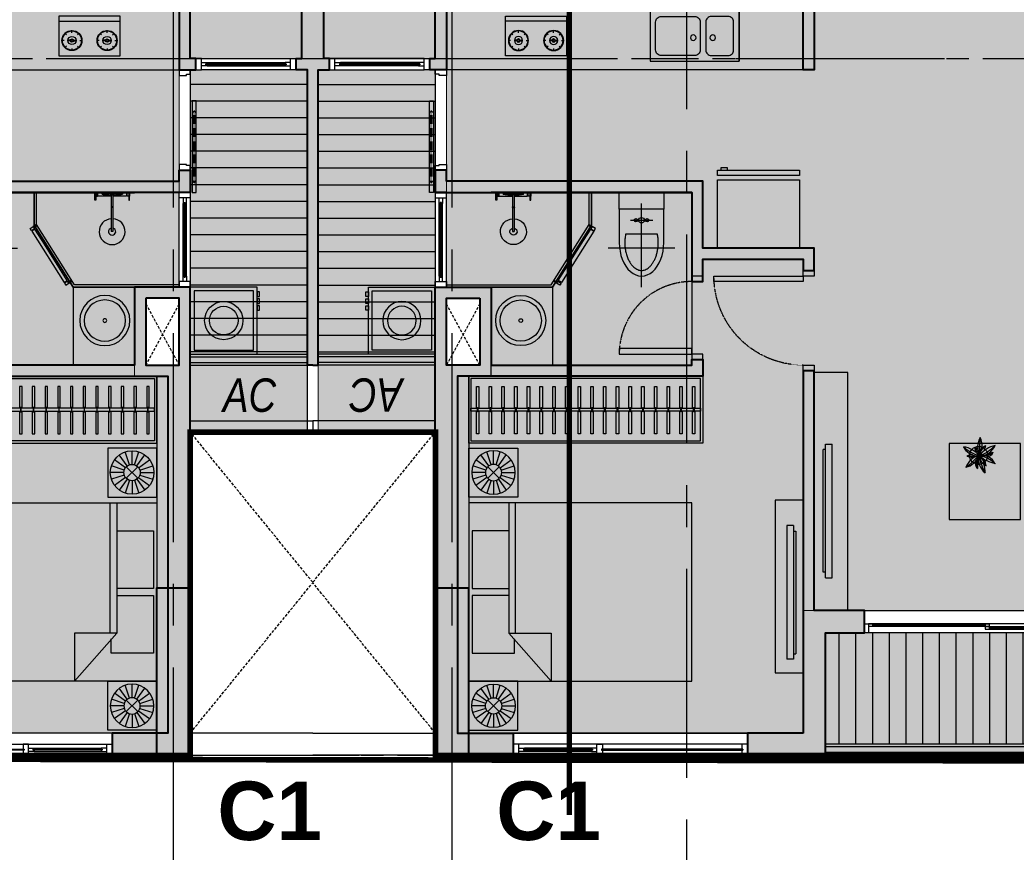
# Model space of a CAD drawing. Header units: millimetres. Extents: x -100356 to 314685, y 446 to 1273965.
# Drawn here: x 62813 to 71749, y 791300 to 798766 of the extents above; entities that cross this region are included whole.
import ezdxf
from ezdxf.enums import TextEntityAlignment as Align

# ---------------------------------------------------------------- set-up
doc = ezdxf.new("R2010")
doc.units = ezdxf.units.MM
for name, pattern in [('20180221 BF$0$Core - tb$0$HIDDEN', [0.375, 0.25, -0.125]), ('A1 - dp$0$DASHED2', [0.375, 0.25, -0.125]), ('A1 - dp$0$HIDDEN', [0.375, 0.25, -0.125]), ('CENTER', [2, 1.25, -0.25, 0.25, -0.25]), ('Dash', [6, 3, -3]), ('DASHED2', [0.375, 0.25, -0.125]), ('gf$0$CENTER2', [28.575, 19.05, -3.175, 3.175, -3.175]), ('gf$0$Kume - Grid Line', [10.5, 6, -1.25, 2, -1.25])]:
    doc.linetypes.add(name, pattern=pattern)
for name, color, linetype, lineweight in [('20180330-Ascent Plaza-TP-Ban ve so bo$0$KÍNH', 150, 'Continuous', 9), ('@ color hatch', 7, 'Continuous', 13), ('A.Concrete', 7, 'Continuous', 25), ('A1 - dp$0$A.Door', 4, 'Continuous', 13), ('A1 - dp$0$A.HACH 250', 250, 'Continuous', 5), ('A1 - dp$0$A.Thin', 8, 'Continuous', 13), ('A1 - dp$0$CUA', 5, 'Continuous', 9), ('A1 - dp$0$FURNITURE', 8, 'Continuous', 5), ('A1 - dp$0$KHCUA', 3, 'Continuous', 13), ('A1 - dp$0$TUONG 2', 2, 'Continuous', 25), ('gf$0$A.Axis', 251, 'gf$0$CENTER2', 13), ('GJ', 1, 'Continuous', 13), ('Hatch-wall', 251, 'Continuous', 5), ('KÍNH', 150, 'Continuous', 9), ('LC.HA', 250, 'Continuous', 9), ('LGI', 250, 'CENTER', 9), ('luoicot', 30, 'Continuous', 13), ('setback', 1, 'Continuous', 13), ('TEXT', 6, 'Continuous', 20), ('Text 35', 250, 'Continuous', 15), ('TXT', 1, 'Continuous', 25)]:
    doc.layers.add(name, color=color, linetype=linetype, lineweight=lineweight)
doc.layers.add('STR', color=7, linetype='Continuous')
doc.styles.add('A1 - dp$0$GHICHU-C', font='Font - TrueType - Arial.ttf', dxfattribs={"width": 0.7})
doc.styles.add('ARIAL', font='Font - TrueType - Arial Bold.ttf')
doc.styles.add('arial_eng', font='ARIALNI.TTF')

# ---------------------------------------------------------------- blocks, each defined once
blk = doc.blocks.new('*U44')
at = {"layer": 'A1 - dp$0$FURNITURE'}
for p, q in [((0, 100), (1050, 100)), ((0, 75), (1050, 75)), ((0, 25), (1050, 25)), ((0, 0), (1050, 0))]:
    blk.add_line(p, q, dxfattribs=at)
blk = doc.blocks.new('A1 - dp$0$cua so 1')
at = {"layer": 'A1 - dp$0$A.Door', "ltscale": 0.5}
for p, q in [((1400, 65), (2000, 65)), ((1400, 35), (2000, 35))]:
    blk.add_line(p, q, dxfattribs=at)
for points in [[(0, 0), (2100, 0), (2100, 100), (0, 100)], [(2050, 100), (2050, 0), (2100, 0), (2100, 100)]]:
    blk.add_lwpolyline(points, close=True, dxfattribs=at)
for points in [[(50, 55), (50, 100), (0, 100), (0, 0), (50, 0), (50, 45), (40, 45), (40, 55), (50, 55)], [(1300, 55), (1300, 100), (1350, 100), (1350, 0), (1300, 0), (1300, 45), (1310, 45), (1310, 55), (1300, 55)], [(1400, 55), (1400, 65), (1350, 65), (1350, 35), (1400, 35), (1400, 45), (1390, 45), (1390, 55), (1400, 55)], [(2000, 55), (2000, 65), (2050, 65), (2050, 35), (2000, 35), (2000, 45), (2010, 45), (2010, 55), (2000, 55)]]:
    blk.add_lwpolyline(points, dxfattribs=at)
at = {"layer": 'A1 - dp$0$A.HACH 250', "ltscale": 0.5}
for points in [[(40, 45), (1310, 45), (1310, 55), (40, 55)], [(1390, 45), (2010, 45), (2010, 55), (1390, 55)]]:
    blk.add_lwpolyline(points, close=True, dxfattribs=at)
blk = doc.blocks.new('*U238')
at = {"layer": 'A1 - dp$0$A.Door', "ltscale": 0.5}
for p, q in [((801, 100), (50, 100)), ((851, 0), (851, 100)), ((50, 0), (801, 0)), ((100, 65), (751, 65)), ((100, 35), (751, 35))]:
    blk.add_line(p, q, dxfattribs=at)
for points in [[(50, 100), (50, 0), (0, 0), (0, 100)], [(801, 100), (801, 0), (851, 0), (851, 100)]]:
    blk.add_lwpolyline(points, close=True, dxfattribs=at)
for points in [[(100, 55), (100, 65), (50, 65), (50, 35), (100, 35), (100, 45), (90, 45), (90, 55), (100, 55)], [(751, 55), (751, 65), (801, 65), (801, 35), (751, 35), (751, 45), (761, 45), (761, 55), (751, 55)]]:
    blk.add_lwpolyline(points, dxfattribs=at)
at = {"layer": 'A1 - dp$0$A.HACH 250', "ltscale": 0.5}
blk.add_lwpolyline([(90, 45), (761, 45), (761, 55), (90, 55)], close=True, dxfattribs=at)
blk = doc.blocks.new('A1 - dp$0$A$C6FE626A3')
for p, q in [((-90, 605.7), (-150, 605.7)), ((-150, -594.3), (-150, 605.7)), ((-90, -594.3), (-90, 605.7)), ((-90, 556.6), (-70, 556.6)), ((-70, -544.9), (-70, 556.6)), ((-90, -594.3), (-150, -594.3)), ((-90, -544.9), (-70, -544.9))]:
    blk.add_line(p, q)
blk = doc.blocks.new('*U240')
for points in [[(0, 600), (0, 0), (2100, 0), (2100, 600)], [(2080, 580), (2080, 20), (20, 20), (20, 580)]]:
    blk.add_lwpolyline(points, close=True)
at = {"ltscale": 6}
for points in [[(91.1, 313.1), (91.1, 515.2), (69.1, 515.2), (69.1, 313.1)], [(205.1, 313.1), (205.1, 515.2), (183.1, 515.2), (183.1, 313.1)], [(319.1, 313.1), (319.1, 515.2), (297.1, 515.2), (297.1, 313.1)], [(433.1, 313.1), (433.1, 515.2), (411.1, 515.2), (411.1, 313.1)], [(547.1, 313.1), (547.1, 515.2), (525.1, 515.2), (525.1, 313.1)], [(661.1, 313.1), (661.1, 515.2), (639.1, 515.2), (639.1, 313.1)], [(775.1, 313.1), (775.1, 515.2), (753.1, 515.2), (753.1, 313.1)], [(889.1, 313.1), (889.1, 515.2), (867.1, 515.2), (867.1, 313.1)], [(1003.1, 313.1), (1003.1, 515.2), (981.1, 515.2), (981.1, 313.1)], [(1117.1, 313.1), (1117.1, 515.2), (1095.1, 515.2), (1095.1, 313.1)], [(1231.1, 313.1), (1231.1, 515.2), (1209.1, 515.2), (1209.1, 313.1)], [(1345.1, 313.1), (1345.1, 515.2), (1323.1, 515.2), (1323.1, 313.1)], [(1459.1, 313.1), (1459.1, 515.2), (1437.1, 515.2), (1437.1, 313.1)], [(1573.1, 313.1), (1573.1, 515.2), (1551.1, 515.2), (1551.1, 313.1)], [(1687.1, 313.1), (1687.1, 515.2), (1665.1, 515.2), (1665.1, 313.1)], [(1801.1, 313.1), (1801.1, 515.2), (1779.1, 515.2), (1779.1, 313.1)], [(1915.1, 313.1), (1915.1, 515.2), (1893.1, 515.2), (1893.1, 313.1)], [(2029.1, 313.1), (2029.1, 515.2), (2007.1, 515.2), (2007.1, 313.1)], [(69.1, 286.7), (69.1, 92.1), (91.1, 92.1), (91.1, 286.7)], [(183.1, 286.7), (183.1, 92.1), (205.1, 92.1), (205.1, 286.7)], [(297.1, 286.7), (297.1, 92.1), (319.1, 92.1), (319.1, 286.7)], [(411.1, 286.7), (411.1, 92.1), (433.1, 92.1), (433.1, 286.7)], [(525.1, 286.7), (525.1, 92.1), (547.1, 92.1), (547.1, 286.7)], [(639.1, 286.7), (639.1, 92.1), (661.1, 92.1), (661.1, 286.7)], [(753.1, 286.7), (753.1, 92.1), (775.1, 92.1), (775.1, 286.7)], [(867.1, 286.7), (867.1, 92.1), (889.1, 92.1), (889.1, 286.7)], [(981.1, 286.7), (981.1, 92.1), (1003.1, 92.1), (1003.1, 286.7)], [(1095.1, 286.7), (1095.1, 92.1), (1117.1, 92.1), (1117.1, 286.7)], [(1209.1, 286.7), (1209.1, 92.1), (1231.1, 92.1), (1231.1, 286.7)], [(1323.1, 286.7), (1323.1, 92.1), (1345.1, 92.1), (1345.1, 286.7)], [(1437.1, 286.7), (1437.1, 92.1), (1459.1, 92.1), (1459.1, 286.7)], [(1551.1, 286.7), (1551.1, 92.1), (1573.1, 92.1), (1573.1, 286.7)], [(1665.1, 286.7), (1665.1, 92.1), (1687.1, 92.1), (1687.1, 286.7)], [(1779.1, 286.7), (1779.1, 92.1), (1801.1, 92.1), (1801.1, 286.7)], [(1893.1, 286.7), (1893.1, 92.1), (1915.1, 92.1), (1915.1, 286.7)], [(2007.1, 286.7), (2007.1, 92.1), (2029.1, 92.1), (2029.1, 286.7)]]:
    blk.add_lwpolyline(points, dxfattribs=at)
for points in [[(2080, 286.7), (2080, 313.1), (20, 313.1), (20, 286.7)], [(82.7, 319.2), (78.3, 319.2), (78.3, 280.4), (82.7, 280.4)], [(196.7, 319.2), (192.3, 319.2), (192.3, 280.4), (196.7, 280.4)], [(310.7, 319.2), (306.3, 319.2), (306.3, 280.4), (310.7, 280.4)], [(424.7, 319.2), (420.3, 319.2), (420.3, 280.4), (424.7, 280.4)], [(538.7, 319.2), (534.3, 319.2), (534.3, 280.4), (538.7, 280.4)], [(652.7, 319.2), (648.3, 319.2), (648.3, 280.4), (652.7, 280.4)], [(766.7, 319.2), (762.3, 319.2), (762.3, 280.4), (766.7, 280.4)], [(880.7, 319.2), (876.3, 319.2), (876.3, 280.4), (880.7, 280.4)], [(994.7, 319.2), (990.3, 319.2), (990.3, 280.4), (994.7, 280.4)], [(1108.7, 319.2), (1104.3, 319.2), (1104.3, 280.4), (1108.7, 280.4)], [(1222.7, 319.2), (1218.3, 319.2), (1218.3, 280.4), (1222.7, 280.4)], [(1336.7, 319.2), (1332.3, 319.2), (1332.3, 280.4), (1336.7, 280.4)], [(1450.7, 319.2), (1446.3, 319.2), (1446.3, 280.4), (1450.7, 280.4)], [(1564.7, 319.2), (1560.3, 319.2), (1560.3, 280.4), (1564.7, 280.4)], [(1678.7, 319.2), (1674.3, 319.2), (1674.3, 280.4), (1678.7, 280.4)], [(1792.7, 319.2), (1788.3, 319.2), (1788.3, 280.4), (1792.7, 280.4)], [(1906.7, 319.2), (1902.3, 319.2), (1902.3, 280.4), (1906.7, 280.4)], [(2020.7, 319.2), (2016.3, 319.2), (2016.3, 280.4), (2020.7, 280.4)]]:
    blk.add_lwpolyline(points, close=True, dxfattribs=at)
blk = doc.blocks.new('A1 - dp$0$Bed 1600')
at = {"linetype": 'Continuous'}
for p, q in [((2, -80), (2, 0)), ((2, 0), (66, 0)), ((66, 0), (66, -80)), ((12, -1.2), (32.8, -1.2)), ((12, -14.4), (12, -1.2)), ((32.8, -1.2), (32.8, -14.4)), ((35.2, -1.2), (56, -1.2)), ((35.2, -14.4), (35.2, -1.2)), ((56, -1.2), (56, -16.4)), ((2, -14.4), (48.8, -14.4)), ((48.8, -16.8), (2, -16.8)), ((66, -29.6), (48.8, -14.4)), ((48.8, -14.4), (48.8, -29.6)), ((56, -16.4), (50.8, -16.4)), ((48.8, -29.6), (66, -29.6)), ((66, -80), (2, -80))]:
    blk.add_line(p, q, dxfattribs=at)
blk = doc.blocks.new('A1 - dp$0$tab')
for p, q in [((439, 0), (0, 0)), ((0, 0), (0, -439)), ((439, -439), (439, 0)), ((174.4, -163.3), (102.7, -64.6)), ((194.8, -152.9), (157.1, -36.9)), ((217.4, -149.3), (217.4, -27.3)), ((240, -152.9), (277.7, -36.9)), ((260.4, -163.3), (332.1, -64.6)), ((147.8, -199.9), (31.8, -162.2)), ((158.2, -179.5), (59.5, -107.8)), ((165.6, -170.7), (269.1, -274.2)), ((269.1, -170.7), (165.6, -274.2)), ((276.6, -179.5), (375.2, -107.8)), ((287, -199.9), (402.9, -162.2)), ((144.2, -222.5), (22.2, -222.5)), ((147.8, -245.1), (31.8, -282.8)), ((158.2, -265.5), (59.5, -337.2)), ((276.6, -265.5), (375.2, -337.2)), ((287, -245.1), (402.9, -282.8)), ((290.5, -222.5), (412.5, -222.5)), ((174.4, -281.7), (102.7, -380.3)), ((194.8, -292.1), (157.1, -408)), ((217.4, -295.6), (217.4, -417.6)), ((217.4, -295.6), (217.4, -417.6)), ((240, -292.1), (277.7, -408)), ((260.4, -281.7), (332.1, -380.3)), ((0, -439), (439, -439))]:
    blk.add_line(p, q)
for radius in [195.1, 73.2]:
    blk.add_circle((217.4, -222.5), radius)
blk = doc.blocks.new('A1 - dp$0$A$C4168242D')
for points in [[(300, 750), (300, 0)], [(0, 400), (600, 400)], [(100, 350), (100, 50), (500, 50), (500, 350)], [(157.1, 275.5), (442.9, 275.5)], [(400, 150), (200, 150)]]:
    blk.add_lwpolyline(points)
for centre, radius in [((250, 150), 15), ((300, 150), 25), ((350, 150), 15)]:
    blk.add_circle(centre, radius)
blk.add_ellipse((300, 350), major_axis=(0, 300), ratio=0.666667, start_param=4.712389, end_param=7.853982)
blk.add_open_spline([(442.9, 275.5), (444.5, 283.4), (445.7, 291.4), (448.6, 313.5), (449.6, 327.6), (450.2, 356.1), (449.7, 370.4), (447.3, 398.6), (445.3, 412.5), (439.9, 439.6), (436.5, 452.7), (428.4, 477.8), (423.8, 489.7), (413.4, 512), (407.6, 522.4), (396.4, 539.6), (391.1, 546.8), (380.1, 559.9), (374.4, 565.7), (362.9, 575.9), (357.1, 580.3), (345.5, 587.6), (339.8, 590.6), (328.3, 595.4), (322.7, 597.1), (311.5, 599.4), (306, 600), (294.9, 600), (289.4, 599.5), (278.2, 597.3), (272.6, 595.7), (261.1, 591.1), (255.4, 588.1), (243.8, 580.9), (238, 576.6), (226.5, 566.5), (220.8, 560.8), (209.7, 547.9), (204.4, 540.8), (194.2, 525.3), (189.3, 516.9), (180.4, 498.9), (176.2, 489.4), (168.7, 469.5), (165.4, 459), (159.7, 437.4), (157.3, 426.3), (153.4, 403.6), (152, 392), (150.3, 368.5), (149.9, 356.7), (150.2, 333.1), (150.9, 321.3), (153.2, 298.1), (154.9, 286.7), (157.1, 275.5)], degree=3, knots=[4.428595, 4.428595, 4.428595, 4.428595, 4.521718, 4.521718, 4.681946, 4.681946, 4.842175, 4.842175, 5.002403, 5.002403, 5.162632, 5.162632, 5.32286, 5.32286, 5.483089, 5.483089, 5.615862, 5.615862, 5.748636, 5.748636, 5.88141, 5.88141, 6.014184, 6.014184, 6.146958, 6.146958, 6.279732, 6.279732, 6.412506, 6.412506, 6.545279, 6.545279, 6.678053, 6.678053, 6.810827, 6.810827, 6.943601, 6.943601, 7.076375, 7.076375, 7.209149, 7.209149, 7.341922, 7.341922, 7.474696, 7.474696, 7.60747, 7.60747, 7.740244, 7.740244, 7.873018, 7.873018, 8.005792, 8.005792, 8.137776, 8.137776, 8.137776, 8.137776])
blk = doc.blocks.new('A1 - dp$0$A$C722D3D91')
at = {"ltscale": 0.07}
for radius in [225, 185, 17]:
    blk.add_circle((0, 0), radius, dxfattribs=at)
blk = doc.blocks.new('A1 - dp$0$A$C588A0D6B')
for p, q in [((-122, -38), (123, -38)), ((-122, -59), (-122, -38)), ((123, -59), (-122, -59)), ((-11, -64), (-11, -211)), ((9, -65), (9, -211)), ((123, -38), (123, -59)), ((9, -211), (-11, -211)), ((9, -220), (-11, -220)), ((-11, -220), (-11, -507)), ((9, -220), (9, -507)), ((9, -507), (-11, -507))]:
    blk.add_line(p, q)
for points in [[(-178, -37), (-208, -37), (-208, -82), (-178, -82)], [(-208, -37), (-197, -37), (-197, -129), (-208, -129)], [(179, -37), (208, -37), (208, -82), (179, -82)], [(208, -37), (198, -37), (198, -129), (208, -129)]]:
    blk.add_lwpolyline(points, close=True)
blk.add_lwpolyline([(-11, -82), (-171, -82), (-171, -38), (172, -38), (172, -82), (9, -82)])
for centre, radius, start, end in [((0, 431), 505, 255.9943, 268.6524), ((0, 0), 65.5, 243.6552, 296.3448), ((0, 431), 505, 271.0236, 284.0057), ((-8, -215), 5.39, 127.2582, 232.7418), ((6, -215), 5.39, 307.2582, 52.7418), ((-1, -507), 155, 93.8501, 86.1499), ((-1, -507), 43, 104.0595, 75.9405)]:
    blk.add_arc(centre, radius, start, end)
blk = doc.blocks.new('A1 - dp$0$A$C487079A1')
for points in [[(33.8, 588.9), (33.8, 600.1), (0, 600.1), (0, 588.9)], [(67.6, 577.7), (67.6, 600.1), (33.8, 600.1), (33.8, 577.7)], [(33.8, 0), (33.8, 11.2), (0, 11.2), (0, 0)], [(67.6, 22.3), (67.6, 0), (33.8, 0), (33.8, 22.3)]]:
    blk.add_lwpolyline(points, close=True)
blk.add_lwpolyline([(33.7, 147.1), (33.7, 27.4), (67, 27.4), (67, 572.7), (33.7, 572.7), (33.7, 147.1)])
blk = doc.blocks.new('*U204')
for points in [[(-700, 100), (-750, 100), (-750, 0), (-700, 0)], [(0, 100), (-50, 100), (-50, 0), (0, 0)], [(-50, 0), (-100, 0), (-100, -650), (-50, -650)]]:
    blk.add_lwpolyline(points, close=True)
at = {"linetype": 'A1 - dp$0$HIDDEN'}
blk.add_arc((-50, 0), 650, 180, 270, dxfattribs=at)
blk = doc.blocks.new('*U205')
for points in [[(-850, 100), (-900, 100), (-900, 0), (-850, 0)], [(0, 100), (-50, 100), (-50, 0), (0, 0)], [(-50, 0), (-100, 0), (-100, -800), (-50, -800)]]:
    blk.add_lwpolyline(points, close=True)
at = {"linetype": 'A1 - dp$0$HIDDEN'}
blk.add_arc((-50, 0), 800, 180, 270, dxfattribs=at)
blk = doc.blocks.new('A1 - dp$0$mb-tulanh700x735')
for p, q in [((279.3, 700), (279.3, 720.2)), ((279.3, 720.2), (339.9, 720.2)), ((339.9, 720.2), (339.9, 700)), ((368.4, 700), (-368.4, 700)), ((-368.4, 700), (-368.4, 650.9)), ((-368.4, 650.9), (368.4, 650.9)), ((339.9, 700), (279.3, 700)), ((368.4, 650.9), (368.4, 700)), ((368.4, 614), (-368.4, 614)), ((-368.4, 614), (-368.4, 0)), ((368.4, 0), (368.4, 614)), ((-368.4, 0), (368.4, 0))]:
    blk.add_line(p, q)
blk = doc.blocks.new('A1 - dp$0$bep')
at = {"layer": 'A1 - dp$0$FURNITURE'}
for p, q in [((0, 358.3), (0, 0)), ((549, 358.3), (0, 358.3)), ((549, 0), (549, 358.3)), ((67.2, 269.2), (50.6, 285.8)), ((116.8, 289.8), (116.8, 313.2)), ((166.4, 269.2), (183, 285.8)), ((382.6, 269.2), (366.1, 285.8)), ((432.3, 289.8), (432.3, 313.2)), ((481.9, 269.2), (498.4, 285.8)), ((46.6, 219.6), (23.2, 219.6)), ((102.7, 223.6), (80.1, 223.6)), ((102.7, 215.5), (80.1, 215.5)), ((130.9, 223.6), (153.5, 223.6)), ((130.9, 215.5), (153.5, 215.5)), ((187, 219.6), (210.4, 219.6)), ((362.1, 219.6), (338.6, 219.6)), ((418.1, 223.6), (395.6, 223.6)), ((418.1, 215.5), (395.6, 215.5)), ((446.4, 223.6), (468.9, 223.6)), ((446.4, 215.5), (468.9, 215.5)), ((502.4, 219.6), (525.9, 219.6)), ((67.2, 170), (50.6, 153.4)), ((116.8, 149.4), (116.8, 126)), ((166.4, 170), (183, 153.4)), ((382.6, 170), (366.1, 153.4)), ((432.3, 149.4), (432.3, 126)), ((481.9, 170), (498.4, 153.4)), ((549, 45), (0, 45)), ((0, 0), (549, 0))]:
    blk.add_line(p, q, dxfattribs=at)
for centre, radius in [((116.8, 219.6), 90), ((116.8, 219.6), 85.5), ((432.3, 219.6), 90), ((432.3, 219.6), 85.5), ((116.8, 219.6), 36.9), ((116.8, 219.6), 14.7), ((116.8, 219.6), 8.24), ((432.3, 219.6), 36.9), ((432.3, 219.6), 14.7), ((432.3, 219.6), 8.24)]:
    blk.add_circle(centre, radius, dxfattribs=at)
blk = doc.blocks.new('A1 - dp$0$crua 450x830')
at = {"layer": 'A1 - dp$0$FURNITURE'}
blk.add_lwpolyline([(400, 10), (-400, 10), (-400, 460), (400, 460)], close=True, dxfattribs=at)
blk.add_lwpolyline([(-400, 10), (400, 10), (400, 460)], dxfattribs=at)
for points in [[(-300, 60), (0, 60, 0.414214), (50, 110), (50, 360, 0.414214), (0, 410), (-300, 410, 0.414214), (-350, 360), (-350, 110, 0.414214)], [(100, 110), (100, 360, -0.414214), (150, 410), (300, 410, -0.414214), (350, 360), (350, 110, -0.414214), (300, 60), (150, 60, -0.414214)]]:
    blk.add_lwpolyline(points, format="xyb", close=True, dxfattribs=at)
for centre in [(-12.5, 250), (162.5, 250)]:
    blk.add_circle(centre, 25, dxfattribs=at)
blk = doc.blocks.new('*U42')
at = {"layer": 'A1 - dp$0$A.Door'}
for p, q in [((117.5, 379.6), (117.5, 999.6)), ((152.5, 999.6), (152.5, 379.6)), ((100, 40), (100, 860))]:
    blk.add_line(p, q, dxfattribs=at)
for points in [[(152.5, 1099.6), (152.5, 999.6), (140, 999.6), (140, 1009.6), (130, 1009.6), (130, 999.6), (117.5, 999.6), (117.5, 1099.6)], [(100, 900), (100, 860), (65, 860), (65, 850), (0, 850), (0, 900)], [(130, 379.6), (130, 369.6), (140, 369.6), (140, 379.6), (152.5, 379.6), (152.5, 279.6), (117.5, 279.6), (117.5, 379.6)], [(65, 50), (65, 40), (100, 40), (100, 0), (0, 0), (0, 50)]]:
    blk.add_lwpolyline(points, close=True, dxfattribs=at)
at = {"layer": 'A1 - dp$0$A.HACH 250', "linetype": 'A1 - dp$0$DASHED2'}
blk.add_lwpolyline([(130, 1009.6), (140, 1009.6), (140, 369.6), (130, 369.6)], close=True, dxfattribs=at)
blk = doc.blocks.new('*U39')
at = {"layer": 'A1 - dp$0$A.Door', "ltscale": 0.5}
for p, q in [((850, 100), (50, 100)), ((900, 0), (900, 100)), ((50, 0), (850, 0)), ((100, 65), (800, 65)), ((100, 35), (800, 35))]:
    blk.add_line(p, q, dxfattribs=at)
for points in [[(50, 100), (50, 0), (0, 0), (0, 100)], [(850, 100), (850, 0), (900, 0), (900, 100)]]:
    blk.add_lwpolyline(points, close=True, dxfattribs=at)
for points in [[(100, 55), (100, 65), (50, 65), (50, 35), (100, 35), (100, 45), (90, 45), (90, 55), (100, 55)], [(800, 55), (800, 65), (850, 65), (850, 35), (800, 35), (800, 45), (810, 45), (810, 55), (800, 55)]]:
    blk.add_lwpolyline(points, dxfattribs=at)
at = {"layer": 'A1 - dp$0$A.HACH 250', "ltscale": 0.5}
blk.add_lwpolyline([(90, 45), (810, 45), (810, 55), (90, 55)], close=True, dxfattribs=at)
blk = doc.blocks.new('A1 - dp$0$sofa')
for p, q in [((0, -570.8), (0, 0)), ((37.7, 37.7), (103.7, 37.7)), ((281.5, 37.7), (103.7, 37.7)), ((141.3, -570.8), (141.3, 0)), ((216.7, -570.8), (216.7, 0)), ((716.2, 37.7), (658.4, 37.7)), ((753.8, -570.8), (753.8, 0)), ((716.2, -608.5), (37.7, -608.5)), ((0, -1216.9), (0, -646.2)), ((141.3, -646.2), (141.3, -1216.9)), ((216.7, -646.2), (216.7, -1216.9)), ((753.8, -646.2), (753.8, -1216.9)), ((0, -1292.3), (0, -1863.1)), ((37.7, -1254.6), (103.7, -1254.6)), ((716.2, -1254.6), (103.7, -1254.6)), ((141.3, -1292.3), (141.3, -1863.1)), ((216.7, -1292.3), (216.7, -1863.1)), ((753.8, -1292.3), (753.8, -1863.1)), ((37.7, -1900.8), (103.7, -1900.8)), ((281.5, -1900.8), (103.7, -1900.8)), ((716.2, -1900.8), (658.4, -1900.8))]:
    blk.add_line(p, q)
for points in [[(644.3, 61.2), (295.7, 61.2, 0.414214), (281.5, 47.1), (281.5, 28.3, 0.414214), (295.7, 14.1), (644.3, 14.1, 0.414214), (658.4, 28.3), (658.4, 47.1, 0.414214)], [(644.3, -1924.3), (295.7, -1924.3, -0.414214), (281.5, -1910.2), (281.5, -1891.3, -0.414214), (295.7, -1877.2), (644.3, -1877.2, -0.414214), (658.4, -1891.3), (658.4, -1910.2, -0.414214)]]:
    blk.add_lwpolyline(points, format="xyb", close=True)
blk.add_lwpolyline([(1890, -555.1), (1250, -555.1), (1250, -1235.1), (1890, -1235.1)], close=True)
blk.add_circle((1626.6, -1129.6), 80.6)
for centre, radius, start, end in [((37.7, 0), 37.7, 90, 180), ((103.7, 0), 37.7, 0, 90), ((179, 0), 37.7, 0, 90), ((716.2, 0), 37.7, 0, 90), ((37.7, -570.8), 37.7, 180, 270), ((37.7, -646.2), 37.7, 90, 180), ((103.7, -570.8), 37.7, 270, 0), ((103.7, -646.2), 37.7, 0, 90), ((179, -570.8), 37.7, 270, 0), ((179, -646.2), 37.7, 0, 90), ((716.2, -570.8), 37.7, 270, 0), ((716.2, -646.2), 37.7, 0, 90), ((1796.2, -980.6), 228.4, 178.22216, 197.85831), ((1477.3, -1093.4), 150.2, 346.36026, 52.94739), ((1223.2, -1179.9), 401.3, 8.09589, 30.72258), ((1588.5, -1012.5), 116.1, 199.43419, 287.43571), ((1402.2, -1394.7), 346.7, 51.54163, 77.17636), ((1657.4, -877.5), 251.6, 226.14832, 260.37107), ((1675.3, -1021.9), 118.1, 186.50728, 242.3609), ((1499.9, -1141.4), 120.9, 8.55522, 61.3289), ((1835.2, -909.9), 304, 204.75992, 224.64728), ((1582.5, -966.6), 167.2, 284.12842, 340.14677), ((2071.7, -1493.4), 574.9, 125.44636, 140.73815), ((1353.4, -1030.9), 282.9, 345.0604, 4.07375), ((1771.7, -1170.4), 150.4, 102.24233, 161.73209), ((1520.8, -1059.1), 124.5, 335.9893, 22.83996), ((1593.6, -1056.4), 62.7, 334.5276, 48.0163), ((1623.2, -1280.4), 157.2, 94.40726, 156.44308), ((1435, -996), 225.9, 281.24862, 323.98987), ((1735.2, -1455.1), 347.8, 109.63177, 136.94159), ((1544.1, -1171.6), 49.4, 77.35568, 164.35325), ((1569.7, -1230.9), 102.4, 81.63887, 135.62551), ((1785.5, -1859.9), 757.9, 106.3355, 112.41502), ((1549.4, -1146.8), 69.2, 281.42671, 10.98767), ((1508.5, -1123.6), 107.2, 301.90552, 355.18589), ((1044.1, -1192.9), 575.5, 350.23998, 6.11478), ((1462.3, -1203.9), 172.6, 330.24114, 25.80899), ((1771.1, -1214.6), 175.7, 150.76974, 151.93672), ((1796.2, -980.6), 228.4, 219.15, 261.38898), ((1890.9, -1027.4), 288.7, 200.51384, 216.02424), ((1504.1, -1496.3), 387.9, 48.57445, 72.38422), ((1623.2, -1280.4), 157.2, 28.0484, 84.64912), ((1727.5, -2146.8), 1024.5, 89.91003, 94.50199), ((1609.2, -1188.8), 50.1, 349.11662, 38.95559), ((1686.2, -1226.8), 113.6, 66.7315, 107.39709), ((1675.4, -1004.5), 130.4, 272.43736, 295.29557), ((37.7, -1216.9), 37.7, 180, 270), ((103.7, -1216.9), 37.7, 270, 0), ((179, -1216.9), 37.7, 270, 0), ((716.2, -1216.9), 37.7, 270, 0), ((1246.8, -1065), 349.9, 334.68532, 342.45009), ((1771.1, -1214.6), 175.7, 174.33263, 205.28039), ((1669.4, -1150.9), 48.5, 222.83737, 256.97864), ((37.7, -1292.3), 37.7, 90, 180), ((103.7, -1292.3), 37.7, 0, 90), ((179, -1292.3), 37.7, 0, 90), ((716.2, -1292.3), 37.7, 0, 90), ((37.7, -1863.1), 37.7, 180, 270), ((103.7, -1863.1), 37.7, 270, 0), ((179, -1863.1), 37.7, 270, 0), ((716.2, -1863.1), 37.7, 270, 0)]:
    blk.add_arc(centre, radius, start, end)
blk = doc.blocks.new('*U239')
for p, q in [((50, 0), (1538, 0)), ((100, 0), (100, -30)), ((1488, 0), (1488, -30)), ((1538, 0), (1538, -30)), ((50, -30), (1538, -30)), ((1488, -35), (1488, -65)), ((1488, -35), (2975, -35)), ((1488, -65), (2975, -65)), ((1538, -35), (1538, -65)), ((2925, -35), (2925, -65))]:
    blk.add_line(p, q)
at = {"color": 8}
for p, q in [((100, -15), (1488, -15)), ((1538, -50), (2925, -50))]:
    blk.add_line(p, q, dxfattribs=at)
for points in [[(0, 0), (50, 0), (50, -110), (0, -110)], [(2975, 0), (3025, 0), (3025, -110), (2975, -110)]]:
    blk.add_lwpolyline(points, close=True)
for points in [[(2975, 0), (50, 0)], [(2975, -110), (50, -110)]]:
    blk.add_lwpolyline(points)
at = {"layer": 'A1 - dp$0$KHCUA', "style": 'A1 - dp$0$GHICHU-C', "flags": 1}
for tag, p in [('TEN_CUA', (450, -184)), ('KICH_THUOC', (450, -300)), ('QUI_CACH', (450, -421))]:
    blk.add_attdef(tag, text='', height=50, dxfattribs=at).set_placement(p, align=Align.MIDDLE)
blk = doc.blocks.new('*U41')
at = {"layer": 'A1 - dp$0$FURNITURE'}
for p, q in [((0, 100), (3000, 100)), ((0, 75), (3000, 75)), ((0, 25), (3000, 25)), ((0, 0), (3000, 0))]:
    blk.add_line(p, q, dxfattribs=at)
blk = doc.blocks.new('A1 - dp$0$MBMAYGIAT')
at = {"layer": 'A1 - dp$0$FURNITURE', "linetype": 'ByBlock'}
for points in [[(0, -350), (700, -350), (700, 350), (0, 350)], [(40, -310), (660, -310), (660, 310), (40, 310)], [(700, 253), (726, 253), (726, 300), (700, 300)], [(700, 180), (726, 180), (726, 228), (700, 228)], [(700, 108), (726, 108), (726, 155), (700, 155)]]:
    blk.add_lwpolyline(points, close=True, dxfattribs=at)
for radius in [200, 150]:
    blk.add_circle((350, 0), radius, dxfattribs=at)
blk = doc.blocks.new('2B1')
at = {"layer": '@ color hatch'}
h = blk.add_hatch(color=151, dxfattribs=at)
h.dxf.hatch_style = 1
h.paths.add_polyline_path([(150, 8700), (3100, 8700), (3100, 9800), (150, 9800)])
h.paths.add_polyline_path([(3300, 9600), (3300, 8500), (150, 8500), (150, 8300), (100, 8300), (99.9, 2500.1), (200.1, 2500.1), (200.1, 1050), (600, 1050), (600, 150), (7500.1, 150), (7500.1, 2500), (7600, 2500), (7600, 3550), (6500, 3550), (6500, 5600), (6100, 5600), (6100, 6400), (6400, 6400), (6399.8, 9600.1), (6299.8, 9600.1), (6300, 9600)])
h.paths.add_polyline_path([(7650, 3650), (6600, 3650), (6600, 6900.1), (7650, 6900.1)])
at = {"layer": 'A1 - dp$0$A.HACH 250'}
h = blk.add_hatch(dxfattribs=at)
h.set_pattern_fill('_USER', color=256, scale=150, angle=270, pattern_type=0)
h.set_pattern_definition([(270, (228487.5, -51770.26), (150, -3e-14), [])])
h.paths.add_polyline_path([(3100.3, 8700), (3099.7, 9700), (99.5, 9700), (100, 8700)])
h = blk.add_hatch(dxfattribs=at)
h.set_pattern_fill('_USER', color=256, scale=150, angle=180, pattern_type=0)
h.set_pattern_definition([(180, (-54170.26, -222487.5), (-6e-14, -150), [])])
h.paths.add_polyline_path([(6600, 3749.5), (7650, 3749.9), (7650, 6225.2), (6600, 6224.8)])
at = {"layer": 'Hatch-wall', "ltscale": 0.5}
h = blk.add_hatch(color=256, dxfattribs=at)
h.dxf.hatch_style = 1
h.paths.add_polyline_path([(3300, 9600), (3800, 9600), (3800, 9800), (3300, 9800), (3100, 9800), (3100, 8700), (2750, 8700), (2750, 8500), (3200, 8500), (3200, 6350), (3300, 6350), (3300, 8700), (3300, 8900)])
h.paths.add_polyline_path([(6400, 9800), (6600, 9800), (6600, 6300), (6600, 5600), (6100, 5600), (6100, 5700), (6100, 5700), (6100, 5700), (6100, 6300), (4300, 6300), (4300, 6250), (4200, 6250), (4200, 6400), (6400, 6400), (6400, 6399.7), (6400, 9600), (5900, 9600), (5900, 9800)])
h.paths.add_polyline_path([(6200, 5700), (6200, 6300), (6500, 6300), (6500, 5700)], flags=16)
h = blk.add_hatch(color=256, dxfattribs=at)
h.dxf.hatch_style = 1
h.paths.add_polyline_path([(7600, 150), (3600, 150), (3600, 1750), (3600, 1850), (3300, 1850), (3300, 1950), (3200, 1950), (3200, 1850), (3200, 1750), (3500, 1750), (3500, 150), (3150, 150), (3150, 0), (7700, 0), (7700, 6300), (7650, 6300), (7650, 3650), (7600, 3650), (7550, 3650), (7550, 3550), (7600, 3550)])
h = blk.add_hatch(color=256, dxfattribs=at)
h.dxf.hatch_style = 1
h.paths.add_polyline_path([(3300, 2950), (3300, 2850), (3200, 2850), (3200, 3650), (3300, 3650), (3300, 3050), (6500, 3050), (6500, 3650), (6600, 3650), (6650, 3650), (6650, 3550), (6600, 3550), (6600, 3050), (6600, 2950)])
h.paths.add_polyline_path([(4300, 4750), (4300, 5550), (4200, 5550), (4200, 5350), (3300, 5350), (3300, 5450), (3200, 5450), (3200, 5250), (3300, 5250), (4200, 5250), (4200, 4750), (4200, 4650), (6500, 4650), (6500, 4550), (6600, 4550), (6600, 4750)])
at = {"layer": '@ color hatch', "color": 7, "linetype": 'Dash', "ltscale": 10, "const_width": 10}
for points in [[(150, 8700), (3100, 8700), (3100, 9800), (150, 9800)], [(3300, 9600), (3300, 8500), (150, 8500), (150, 8300), (100, 8300), (100, 2500.1), (200.1, 2500.1), (200.1, 1050), (600, 1050), (600, 150), (7500.1, 150), (7500.1, 2500), (7600, 2500), (7600, 3550), (6500, 3550), (6500, 5600), (6100, 5600), (6100, 6400), (6400, 6400), (6400, 8300.1), (6300, 8300.1), (6300, 9600)]]:
    blk.add_lwpolyline(points, close=True, dxfattribs=at)
at = {"layer": '@ color hatch', "color": 7, "linetype": 'Dash', "ltscale": 10, "const_width": 10, "elevation": 0}
blk.add_lwpolyline([(7650, 3650), (6600, 3650), (6600, 6900.1), (7650, 6900.1)], close=True, dxfattribs=at)
at = {"layer": 'A1 - dp$0$A.HACH 250', "linetype": 'A1 - dp$0$DASHED2', "ltscale": 100}
for p, q in [((6200, 5750), (6500, 6300)), ((6200, 6300), (6500, 5750))]:
    blk.add_line(p, q, dxfattribs=at)
at = {"layer": 'A1 - dp$0$A.Thin', "linetype": 'A1 - dp$0$HIDDEN', "ltscale": 100}
for p, q in [((6600, 9600), (7697.8, 8253.2, 0)), ((7697.8, 8247.3), (6600, 6900))]:
    blk.add_line(p, q, dxfattribs=at)
at = {"layer": 'A1 - dp$0$CUA'}
for p, q in [((5900, 9600), (3800, 9600)), ((4300, 5550), (4300, 6200))]:
    blk.add_line(p, q, dxfattribs=at)
blk.add_lwpolyline([(2750, 8500), (550, 8500)], dxfattribs=at)
at = {"layer": 'A1 - dp$0$FURNITURE'}
blk.add_lwpolyline([(7697.8, 9600), (6600, 9600), (6600, 9800), (7697.8, 9800)], dxfattribs=at)
for points in [[(3550, 9059.9), (3300, 9059.9), (3300, 7510), (3550, 7510)], [(2900, 8500), (2900, 6364.2), (3200, 6364.2), (3200, 8500)], [(6300, 8300.1), (6400, 8300.1), (6400, 6400), (6300, 6400)], [(6600, 6800), (7700, 6800), (7700, 6900), (6600, 6900)], [(6100, 5600), (5550, 5600), (5550, 6300), (6100, 6300)], [(4950, 4900), (4950, 4750), (4550, 4750), (4550, 4900)], [(3300, 3650.3), (6500, 3650.3), (6500, 3050.3), (3300, 3050.3)]]:
    blk.add_lwpolyline(points, close=True, dxfattribs=at)
at = {"layer": 'A1 - dp$0$TUONG 2', "ltscale": 0.5}
for points in [[(3300, 9600), (3800, 9600), (3800, 9800), (3300, 9800), (3100, 9800), (3100, 8700), (2750, 8700), (2750, 8500), (3200, 8500), (3200, 6350), (3300, 6350), (3300, 8600), (3300, 8800)], [(6400, 9800), (6600, 9800), (6600, 6300), (6600, 5600), (6100, 5600), (6100, 5700), (6100, 5700), (6100, 5700), (6100, 6300), (4300, 6300), (4300, 6250), (4200, 6250), (4200, 6400), (6400, 6400), (6400, 6399.7), (6400, 9600), (5900, 9600), (5900, 9800)], [(3300, 2950), (3300, 2850), (3200, 2850), (3200, 3650), (3300, 3650), (3300, 3050), (6500, 3050), (6500, 3650), (6600, 3650), (6650, 3650), (6650, 3550), (6600, 3550), (6600, 3050), (6600, 2950)]]:
    blk.add_lwpolyline(points, close=True, dxfattribs=at)
for points in [[(7700, 6300), (7650, 6300), (7650, 3650), (7600, 3650), (7550, 3650), (7550, 3550), (7600, 3550), (7600, 150), (3600, 150), (3600, 1750), (3600, 1850), (3300, 1850), (3300, 1950), (3200, 1950), (3200, 1850), (3200, 1750), (3500, 1750), (3500, 150), (3150, 150), (3150, 0), (7700, 0)], [(6200, 5700), (6200, 6300), (6500, 6300), (6500, 5700), (6200, 5700)], [(4300, 4750), (4300, 5550), (4200, 5550), (4200, 5350), (3300, 5350), (3300, 5450), (3200, 5450), (3200, 5250), (4200, 5250), (4200, 5250), (4200, 5250), (4200, 4750), (4200, 4650), (6500, 4650), (6500, 4550), (6600, 4550), (6600, 4750), (6600, 4750), (4300, 4750), (6100, 4750)]]:
    blk.add_lwpolyline(points, dxfattribs=at)
at = {"layer": 'KÍNH'}
for points in [[(5550, 5600), (6500, 5600), (6500, 4750), (5200, 4750), (5200, 5043.8), (5550, 5600)], [(6500, 5600), (5550, 5600), (5200, 5043.8), (5200, 4750)], [(6500, 5580), (5561.5, 5580), (5220, 5038.4), (5220, 4750)]]:
    blk.add_lwpolyline(points, dxfattribs=at)
at = {"layer": 'A1 - dp$0$A.Door', "xscale": 0.7272727265428539, "yscale": 0.7272727265428539, "zscale": 0.7272727265428539, "rotation": 180}
blk.add_blockref('*U239', (2750, 8620), dxfattribs=at)
at = {"layer": 'A1 - dp$0$A.Door'}
blk.add_blockref('*U42', (6500, 3650), dxfattribs=at)
at = {"layer": 'A1 - dp$0$CUA', "xscale": -1.000000000000003, "rotation": 90}
blk.add_blockref('*U205', (3300, 5450), dxfattribs=at)
at = {"layer": 'A1 - dp$0$CUA', "rotation": 90}
blk.add_blockref('*U204', (4300, 6250), dxfattribs=at)
at = {"layer": 'A1 - dp$0$FURNITURE'}
for name, p, rotation in [('A1 - dp$0$tab', (6300, 9573.9), 270), ('A1 - dp$0$A$C722D3D91', (5833.4, 5899.7), 1.693966794735431e-05), ('A1 - dp$0$A$C4168242D', (4450, 4850), 1.693966789646544e-05)]:
    blk.add_blockref(name, p, dxfattribs=dict(at, rotation=rotation))
at = {"layer": 'A1 - dp$0$FURNITURE', "xscale": -24.99999062500355, "yscale": 24.99999062500355, "zscale": 24.99999062500355, "rotation": 270}
blk.add_blockref('A1 - dp$0$Bed 1600', (6300, 7484.9), dxfattribs=at)
at = {"layer": 'A1 - dp$0$FURNITURE', "xscale": -1}
for name, p in [('A1 - dp$0$A$C6FE626A3', (3297.1, 8333)), ('*U240', (6300, 6399.7)), ('A1 - dp$0$crua 450x830', (4273.5, 3111.8)), ('A1 - dp$0$bep', (5970.6, 3167.6))]:
    blk.add_blockref(name, p, dxfattribs=at)
at = {"layer": 'A1 - dp$0$FURNITURE'}
blk.add_blockref('A1 - dp$0$sofa', (100, 8238.7, 0), dxfattribs=at)
at = {"layer": 'A1 - dp$0$FURNITURE', "xscale": -1}
for name, p, rotation in [('A1 - dp$0$A$C6FE626A3', (3190, 7613.1), 180), ('A1 - dp$0$tab', (6300, 7045.9), 270)]:
    blk.add_blockref(name, p, dxfattribs=dict(at, rotation=rotation))
at = {"layer": 'A1 - dp$0$FURNITURE', "extrusion": (-5.2756e-19, -5.65041e-18, -1), "xscale": 0.8571428571428522, "yscale": 0.8571428571428522, "zscale": -0.8571428571428521, "rotation": 179.9999830603336}
blk.add_blockref('A1 - dp$0$MBMAYGIAT', (-6600, 5900), dxfattribs=at)
at = {"layer": 'A1 - dp$0$FURNITURE', "extrusion": (2.97971e-18, -2.01948e-28, -1), "zscale": -1, "rotation": 180}
blk.add_blockref('A1 - dp$0$mb-tulanh700x735', (-3700, 5250), dxfattribs=at)
at = {"layer": 'A1 - dp$0$FURNITURE', "extrusion": (5.65041e-18, 5.27555e-19, -1), "xscale": 0.7499999999999962, "yscale": 0.7499999999999962, "zscale": -0.7499999999999963, "rotation": 180.0000696463277}
blk.add_blockref('A1 - dp$0$A$C588A0D6B', (-5899.7, 4721.6), dxfattribs=at)
at = {"layer": 'A1 - dp$0$TUONG 2'}
for name, p in [('*U41', (100, 9700)), ('A1 - dp$0$cua so 1', (3800, 9700)), ('*U44', (6600, 6200)), ('*U39', (6650, 3550))]:
    blk.add_blockref(name, p, dxfattribs=at)
at = {"layer": 'A1 - dp$0$TUONG 2', "rotation": 270}
blk.add_blockref('*U238', (6500, 5600), dxfattribs=at)
at = {"layer": 'KÍNH', "extrusion": (5.03698e-18, -3.17661e-18, -1), "zscale": -0.9999999999999996, "rotation": 32.23787543639293}
blk.add_blockref('A1 - dp$0$A$C487079A1', (-5220, 5038.4), dxfattribs=at)
at = {"layer": 'A1 - dp$0$FURNITURE', "style": 'arial_eng'}
blk.add_attdef('AC', text='', height=300, dxfattribs=at).set_placement((7131.1, 6568.6, 0), align=Align.MIDDLE)
blk = doc.blocks.new('SITE')
at = {"layer": 'GJ', "color": 2, "linetype": 'DASHED2', "ltscale": 200, "const_width": 50, "elevation": 0}
blk.add_lwpolyline([(-29878.6, 42740.1), (-25969.9, 42803.7), (-21953.7, 42762.3), (-17824.9, 42747.8), (-8761.4, 42796.1), (-2287.3, 42907.9), (-2255, 42909.9), (-1186, 35376.8), (-1156.8, 8044.3), (-172, -62.9), (-42869, 0.2)], dxfattribs=at)
blk = doc.blocks.new('SECTION SYMBOL 2')
at = {"layer": 'TXT', "linetype": '20180221 BF$0$Core - tb$0$HIDDEN', "ltscale": 300, "const_width": 50}
blk.add_lwpolyline([(-1200, -31832), (-1200, 11797.7)], dxfattribs=at)
blk = doc.blocks.new('X-GRID')
at = {"layer": 'LGI', "ltscale": 1500}
for p, q in [((-36550, -7272.6), (-36550, 49990.7)), ((-34450, 49486.8), (-34450, -7272.6)), ((-31950, 49486.8), (-31950, -7272.6)), ((5008.8, 42400), (-57318.6, 42400)), ((5008.8, 36150), (-57318.6, 36150))]:
    blk.add_line(p, q, dxfattribs=at)
blk = doc.blocks.new('A$C60262ED2')
at = {"layer": 'LC.HA'}
h = blk.add_hatch(color=256, dxfattribs=at)
h.dxf.hatch_style = 1
h.paths.add_polyline_path([(39507, 10583.9), (39207, 10583.9), (39207, 9083.9), (39507, 9083.9)])
h = blk.add_hatch(color=256, dxfattribs=at)
h.dxf.hatch_style = 1
h.paths.add_polyline_path([(42009, 10583.9), (41709, 10583.9), (41709, 9083.9), (42009, 9083.9)])
at = {"layer": 'STR', "ltscale": 1000, "elevation": 0}
for points in [[(39507, 10583.9), (39207, 10583.9), (39207, 9083.9), (39507, 9083.9)], [(42009, 10583.9), (41709, 10583.9), (41709, 9083.9), (42009, 9083.9)]]:
    blk.add_lwpolyline(points, close=True, dxfattribs=at)
at = {"rotation": 180}
blk.add_blockref('X-GRID', (7408.8, 51484, 0), dxfattribs=at)
at = {"layer": 'Text 35', "ltscale": 1000, "style": 'ARIAL'}
for p in [(39752.2, 8323.5, 0), (42254.2, 8323.5, 0)]:
    blk.add_text('C1', height=525, dxfattribs=at).set_placement(p)
blk = doc.blocks.new('column')
at = {"layer": 'luoicot', "ltscale": 0.5}
blk.add_blockref('A$C60262ED2', (-47108.6, -40383.9, 0), dxfattribs=at)
blk = doc.blocks.new('gf$0$grid tower-gf')
at = {"layer": 'gf$0$A.Axis', "linetype": 'gf$0$Kume - Grid Line', "lineweight": 9, "ltscale": 100}
for p, q in [((48341.2, 31299.9), (-14918.8, 31299.9)), ((48341.2, 25049.9), (-14918.8, 25049.9))]:
    blk.add_line(p, q, dxfattribs=at)

msp = doc.modelspace()

# ---------------------------------------------------------------- linework, layer by layer
at = {"color": 3, "linetype": 'Dash', "ltscale": 30, "const_width": 50, "elevation": 0}
msp.add_lwpolyline([(81739.1, 803768.3), (81738.9, 798321.3), (81738.9, 798321.3), (80440.9, 798321.3), (80440.9, 792168.4), (66541.3, 792168.4), (66541.3, 795068.4), (64340.5, 795068.4), (64339.1, 792168.4), (51140.5, 792168.6)], dxfattribs=at)

# ---------------------------------------------------------------- block references
at = {"layer": '20180330-Ascent Plaza-TP-Ban ve so bo$0$KÍNH', "rotation": 180}
msp.add_blockref('gf$0$grid tower-gf', (74640.7, 823468.2, 0), dxfattribs=at)
at = {"layer": 'A.Concrete'}
msp.add_blockref('column', (71940.7, 823468.3, 0), dxfattribs=at)
at = {"layer": 'A1 - dp$0$TUONG 2'}
ref = msp.add_blockref('2B1', (57741.1, 801968.3, 0), dxfattribs=dict(at, xscale=-1, rotation=180))
ref.add_attrib('AC', 'AC', dxfattribs={"layer": 'setback', "ltscale": 0.5, "height": 300, "style": 'arial_eng'}).set_placement((64872.3, 795399.8, 0), align=Align.MIDDLE)
ref = msp.add_blockref('2B1', (73138.9, 801968.3, 0), dxfattribs=dict(at, rotation=180))
ref.add_attrib('AC', 'AC', dxfattribs={"layer": 'setback', "ltscale": 0.5, "height": 300, "rotation": 180, "style": 'arial_eng'}).set_placement((66007.8, 795399.8, 0), align=Align.MIDDLE)
at = {"layer": 'GJ'}
msp.add_blockref('SITE', (82927, 792165.5, 0), dxfattribs=at)
at = {"layer": 'TEXT'}
msp.add_blockref('SECTION SYMBOL 2', (68940.9, 823465.3, 0), dxfattribs=at)

doc.saveas('drawing.dxf')
